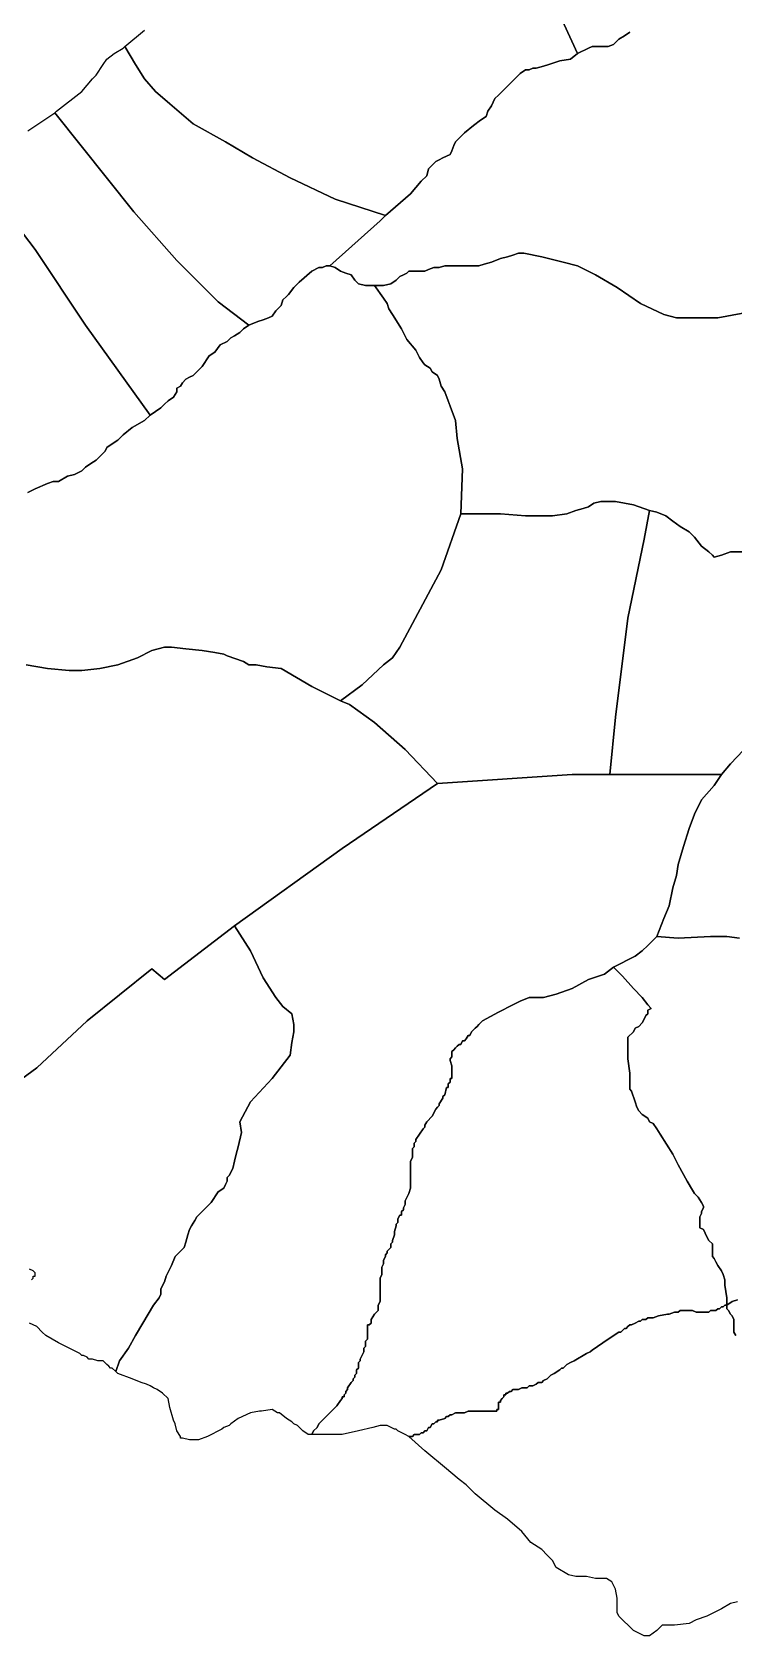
# Model space of a CAD drawing. Extents: x 20 to 266, y 22 to 174.
# Drawn here: x 103.2 to 136.3, y 21.7 to 97.2 of the extents above; entities that cross this region are included whole.
import ezdxf

# ---------------------------------------------------------------- set-up
doc = ezdxf.new("R2010")
doc.units = 0
doc.layers.add('KAREMO', color=7, linetype='CONTINUOUS')

msp = doc.modelspace()

# ---------------------------------------------------------------- linework, layer by layer
at = {"layer": 'KAREMO', "color": 2}
for points in [[(127.597718, 99.13342), (128.952438, 96.169801), (128.613761, 95.915776), (128.10574, 95.831103), (127.597718, 95.661752), (127.343708, 95.577078), (127.005027, 95.492401), (126.83569, 95.492401), (126.66635, 95.407727), (126.497009, 95.407727), (126.242999, 95.238376), (126.073658, 95.069029), (125.565637, 94.560979), (125.22696, 94.222281), (125.05762, 94.05293), (124.888279, 93.714231), (124.718939, 93.460207), (124.634269, 93.206182), (124.380258, 93.036831), (124.041577, 92.782806), (123.618226, 92.444108), (123.194879, 92.020736), (123.110209, 91.851385), (123.025539, 91.59736), (122.940868, 91.428009), (122.771528, 91.343335), (122.602188, 91.258662), (122.432847, 91.173984), (122.263507, 91.089311), (122.094166, 90.91996), (121.924826, 90.750612), (121.840156, 90.411914), (121.586149, 90.157889), (121.078128, 89.565162), (119.892748, 88.549067), (117.521986, 89.311141), (115.405235, 90.327237), (113.627165, 91.258662), (112.357115, 92.020736), (110.833055, 92.867484), (109.732346, 93.798905), (109.054985, 94.391628), (108.546963, 94.984351), (108.123616, 95.661752), (107.615595, 96.508499), (108.546963, 97.270574)], [(131.40787, 97.1859), (131.15386, 97.016549), (130.899849, 96.847198), (130.645838, 96.593173), (130.391828, 96.508499), (129.96848, 96.508499), (129.79914, 96.508499), (129.6298, 96.508499), (129.460459, 96.423826), (128.952438, 96.169801), (127.597718, 99.13342)], [(137.33477, 84.0613), (135.556699, 83.722602), (134.45599, 83.722602), (133.609292, 83.722602), (133.0166, 83.891953), (131.915891, 84.399998), (130.815179, 85.162073), (129.79914, 85.754796), (128.952438, 86.178171), (128.27508, 86.347522), (127.259038, 86.601547), (126.412339, 86.770894), (126.158329, 86.770894), (125.904318, 86.686221), (125.650308, 86.601547), (125.311627, 86.51687), (124.888279, 86.347522), (124.549599, 86.262845), (124.295588, 86.178171), (123.872237, 86.178171), (123.44889, 86.178171), (123.110209, 86.178171), (122.940868, 86.178171), (122.686858, 86.178171), (122.432847, 86.093498), (122.178837, 86.093498), (121.924826, 86.00882), (121.755489, 85.924147), (121.586149, 85.924147), (121.332138, 85.924147), (121.162798, 85.924147), (120.993457, 85.924147), (120.908787, 85.839473), (120.739447, 85.754796), (120.570106, 85.670122), (120.400766, 85.500774), (120.146755, 85.331423), (119.808078, 85.24675), (119.554068, 85.24675), (119.384727, 85.24675), (118.961376, 85.24675), (118.622695, 85.331423), (118.453355, 85.500774), (118.284018, 85.754796), (118.030008, 85.839473), (117.775997, 85.924147), (117.521986, 86.093498), (117.267976, 86.178171), (119.638738, 88.295043), (119.892748, 88.549067), (121.078128, 89.565163), (121.586149, 90.157889), (121.840156, 90.411914), (121.924826, 90.750612), (122.094166, 90.91996), (122.263507, 91.089311), (122.432847, 91.173984), (122.602188, 91.258662), (122.771528, 91.343335), (122.940868, 91.428009), (123.025539, 91.59736), (123.110209, 91.851385), (123.194879, 92.020736), (123.618226, 92.444108), (124.041577, 92.782806), (124.380258, 93.036831), (124.634269, 93.206182), (124.718939, 93.460207), (124.888279, 93.714231), (125.05762, 94.05293), (125.22696, 94.222281), (125.565637, 94.560979), (126.073658, 95.069029), (126.242999, 95.238376), (126.497009, 95.407727), (126.66635, 95.407727), (126.83569, 95.492401), (127.005027, 95.492401), (127.343708, 95.577078), (127.597718, 95.661752), (128.10574, 95.831103), (128.613761, 95.915776), (128.952438, 96.169801), (129.460459, 96.423826), (129.6298, 96.508499), (129.79914, 96.508499), (129.96848, 96.508499), (130.391828, 96.508499), (130.645838, 96.593173), (130.899849, 96.847198), (131.15386, 97.016549), (131.40787, 97.1859)], [(119.892748, 88.549067), (119.638738, 88.295043), (117.267976, 86.178171), (117.098635, 86.178171), (116.929295, 86.093498), (116.759955, 86.093498), (116.421277, 85.924147), (115.828586, 85.416097), (115.574576, 85.162072), (115.320565, 84.823374), (115.235895, 84.7387), (115.066554, 84.569349), (114.981888, 84.315325), (114.727877, 84.0613), (114.558537, 83.807275), (114.389196, 83.722602), (114.135186, 83.637928), (113.881175, 83.553251), (113.457824, 83.383903), (112.018434, 84.484676), (110.071023, 86.432196), (108.038946, 88.718415), (104.313464, 93.375533), (104.398135, 93.460207), (105.583514, 94.391628), (106.091535, 94.984351), (106.260875, 95.153702), (106.599553, 95.661752), (106.768893, 95.915776), (107.107574, 96.169801), (107.530925, 96.423826), (107.615595, 96.508499), (108.123616, 95.661752), (108.546963, 94.984351), (109.054985, 94.391628), (109.732346, 93.798905), (110.833055, 92.867484), (112.357115, 92.020736), (113.627165, 91.258662), (115.405235, 90.327237), (117.521986, 89.311141), (119.892748, 88.549067)], [(103.043415, 92.528782), (104.313464, 93.375533), (108.038946, 88.718415), (110.071023, 86.432196), (112.018434, 84.484676), (113.457824, 83.383903)], [(113.457824, 83.383903), (113.203817, 83.214552), (113.034477, 83.045201), (112.780466, 82.875854), (112.611126, 82.79118), (112.441785, 82.621829), (112.103105, 82.452478), (111.849094, 82.11378), (111.595087, 81.944429), (111.256406, 81.436383), (111.002396, 81.182358), (110.833055, 81.013007), (110.663715, 80.928333), (110.494374, 80.843656), (110.325034, 80.674309), (110.240364, 80.504958), (110.071023, 80.420284), (110.071023, 80.250933), (109.901683, 79.996908), (109.647676, 79.827561), (109.478336, 79.65821), (109.308995, 79.488859), (109.054985, 79.319512), (108.800974, 79.150161), (105.752854, 83.383903), (103.382092, 86.940245), (99.656614, 91.851385)], [(99.656614, 91.851385), (103.382092, 86.940245), (105.752854, 83.383903), (108.800974, 79.150161), (108.546963, 78.896136), (107.954276, 78.557437), (107.530925, 78.218739), (107.276914, 77.964714), (107.022904, 77.795363), (106.768893, 77.626012), (106.684223, 77.456665), (106.430216, 77.20264), (106.260875, 77.033289), (106.006865, 76.863942), (105.752854, 76.694591), (105.583514, 76.52524), (105.244833, 76.355892), (104.906152, 76.271215), (104.482805, 76.017194), (104.228794, 76.017194), (103.974784, 75.932517), (103.382092, 75.678492), (103.043415, 75.509145)], [(103.043415, 75.509145), (103.382092, 75.678492), (103.974784, 75.932517), (104.228794, 76.017194), (104.482805, 76.017194), (104.906152, 76.271215), (105.244833, 76.355892), (105.583514, 76.52524), (105.752854, 76.694591), (106.006865, 76.863942), (106.260875, 77.033289), (106.430216, 77.20264), (106.684223, 77.456665), (106.768893, 77.626012), (107.022904, 77.795363), (107.276914, 77.964714), (107.530925, 78.218739), (107.954276, 78.557437), (108.546964, 78.896136), (108.800974, 79.150161), (109.054985, 79.319512), (109.308995, 79.488859), (109.478336, 79.65821), (109.647676, 79.827561), (109.901683, 79.996908), (110.071023, 80.250933), (110.071023, 80.420284), (110.240364, 80.504958), (110.325034, 80.674309), (110.494374, 80.843656), (110.663715, 80.928333), (110.833055, 81.013007), (111.002396, 81.182358), (111.256406, 81.436383), (111.595087, 81.944429), (111.849094, 82.11378), (112.103105, 82.452478), (112.441785, 82.621829), (112.611126, 82.79118), (112.780466, 82.875854), (113.034477, 83.045201), (113.203817, 83.214552), (113.457824, 83.383903), (113.881175, 83.553251), (114.135186, 83.637928), (114.389196, 83.722602), (114.558537, 83.807275), (114.727877, 84.0613), (114.981888, 84.315325), (115.066554, 84.569349), (115.235895, 84.7387), (115.320565, 84.823374), (115.574576, 85.162072), (115.828586, 85.416097), (116.421277, 85.924147), (116.759955, 86.093498), (116.929295, 86.093498), (117.098636, 86.178171), (117.267976, 86.178171), (117.521986, 86.093498), (117.775997, 85.924147), (118.030008, 85.839473), (118.284018, 85.754796), (118.453355, 85.500774), (118.622695, 85.331423), (118.961376, 85.24675), (119.384727, 85.24675)], [(136.742082, 72.714873), (136.14939, 72.714873), (135.726039, 72.545526), (135.387362, 72.460848), (135.302692, 72.545526), (135.133352, 72.714873), (134.794671, 72.968898), (134.45599, 73.392273), (134.201979, 73.646298), (133.778629, 73.900323), (133.439951, 74.154347), (133.10127, 74.408372), (132.67792, 74.57772), (132.339239, 74.662397), (131.577211, 74.916422), (130.730509, 75.085769), (130.053151, 75.085769), (129.71447, 75.001095), (129.460459, 74.831744), (129.206449, 74.747071), (128.867768, 74.662397), (128.44442, 74.493046), (127.767059, 74.408372), (127.089697, 74.408372), (126.497009, 74.408372), (125.311627, 74.493046), (123.448889, 74.493046), (123.533556, 76.609917), (123.279549, 78.049388), (123.194879, 78.896136), (122.940868, 79.573536), (122.856198, 79.827561), (122.686858, 80.250933), (122.517517, 80.504958), (122.432847, 80.843656), (122.348177, 81.013007), (122.094166, 81.182358), (122.009496, 81.351706), (121.755489, 81.521057), (121.670819, 81.60573), (121.501479, 81.859755), (121.332138, 82.198453), (120.908787, 82.706503), (120.654777, 83.214552), (120.231426, 83.891953), (120.062089, 84.145977), (119.977419, 84.399998), (119.808078, 84.654023), (119.384727, 85.24675), (119.554068, 85.24675), (119.808078, 85.24675), (120.146755, 85.331423), (120.400766, 85.500774), (120.570106, 85.670122), (120.739447, 85.754796), (120.908787, 85.839473), (120.993457, 85.924147), (121.162798, 85.924147), (121.332138, 85.924147), (121.586149, 85.924147), (121.755489, 85.924147), (121.924826, 86.00882), (122.178837, 86.093498), (122.432847, 86.093498), (122.686858, 86.178171), (122.940868, 86.178171), (123.110209, 86.178171), (123.44889, 86.178171), (123.872237, 86.178171), (124.295588, 86.178171), (124.549599, 86.262845), (124.888279, 86.347522), (125.311627, 86.51687), (125.650308, 86.601547), (125.904318, 86.686221), (126.158329, 86.770894), (126.412339, 86.770894), (127.259038, 86.601547), (128.27508, 86.347522), (128.952438, 86.178171), (129.79914, 85.754796), (130.815179, 85.162072), (131.915891, 84.399998), (133.0166, 83.891953), (133.609292, 83.722602), (134.45599, 83.722602), (135.556699, 83.722602), (137.33477, 84.0613)], [(119.384727, 85.24675), (119.808078, 84.654023), (119.977419, 84.399998), (120.062089, 84.145977), (120.231426, 83.891953), (120.654777, 83.214552), (120.908787, 82.706503), (121.332138, 82.198453), (121.501479, 81.859755), (121.670819, 81.60573), (121.755489, 81.521057), (122.009496, 81.351706), (122.094166, 81.182358), (122.348177, 81.013007), (122.432847, 80.843656), (122.517517, 80.504958), (122.686858, 80.250933), (122.856198, 79.827561), (122.940868, 79.573536), (123.194879, 78.896136), (123.279549, 78.049388), (123.533556, 76.609917), (123.448889, 74.493046), (122.517517, 71.868125), (121.162798, 69.327882), (120.570106, 68.227109), (120.231426, 67.71906), (119.808078, 67.380362), (118.792036, 66.448936), (117.775997, 65.686862), (116.421277, 66.364263), (114.981888, 67.211011), (114.304526, 67.295684), (113.796505, 67.380362), (113.457824, 67.380362), (113.203817, 67.549709), (112.441785, 67.803734), (112.272445, 67.888411), (111.849094, 67.973085), (111.256406, 68.057758), (110.494374, 68.142436), (109.817016, 68.227109), (109.478336, 68.227109), (108.885644, 68.057758), (108.208283, 67.71906), (107.276914, 67.380362), (106.430216, 67.211011), (105.583514, 67.126337), (104.990822, 67.126337), (103.974784, 67.211011), (102.958745, 67.380362)], [(132.339239, 74.662397), (132.085228, 73.3076), (131.3232, 69.581907), (130.730509, 64.924792), (130.476498, 62.215197), (128.698427, 62.215197), (122.348177, 61.791822), (120.824117, 63.400644), (119.384727, 64.670767), (118.199348, 65.517515), (117.775997, 65.686862), (118.792036, 66.448936), (119.808078, 67.380362), (120.231426, 67.71906), (120.570106, 68.227109), (121.162798, 69.327882), (122.517517, 71.868125), (123.448889, 74.493046), (125.311627, 74.493046), (126.497009, 74.408372), (127.089697, 74.408372), (127.767059, 74.408372), (128.44442, 74.493046), (128.867768, 74.662397), (129.206449, 74.747071), (129.460459, 74.831744), (129.71447, 75.001095), (130.053151, 75.085769), (130.730509, 75.085769), (131.577211, 74.916422), (132.339239, 74.662397)], [(137.67345, 64.332069), (136.14939, 62.723247), (135.726039, 62.215197), (133.355281, 62.215197), (130.476498, 62.215197), (130.730509, 64.924792), (131.3232, 69.581907), (132.085228, 73.3076), (132.339239, 74.662397), (132.67792, 74.57772), (133.101271, 74.408372), (133.439951, 74.154348), (133.778629, 73.900323), (134.20198, 73.646298), (134.45599, 73.392273), (134.794671, 72.968898), (135.133352, 72.714873), (135.302692, 72.545526), (135.387362, 72.460848), (135.726039, 72.545526), (136.14939, 72.714873), (136.742082, 72.714873)], [(102.958745, 67.380362), (103.974784, 67.211011), (104.990822, 67.126337), (105.583514, 67.126337), (106.430216, 67.211011), (107.276914, 67.380362), (108.208283, 67.71906), (108.885644, 68.057758), (109.478336, 68.227109), (109.817016, 68.227109), (110.494374, 68.142436), (111.256406, 68.057758), (111.849094, 67.973085), (112.272445, 67.888411), (112.441785, 67.803734), (113.203817, 67.549709), (113.457824, 67.380362), (113.796505, 67.380362), (114.304526, 67.295684), (114.981888, 67.211011), (116.421277, 66.364263), (117.775997, 65.686862)], [(117.775997, 65.686862), (118.199348, 65.517515), (119.384727, 64.670767), (120.824117, 63.400644), (122.348177, 61.791822), (117.860667, 58.743529), (112.780466, 55.10251), (109.478336, 52.562266), (108.885644, 53.070316), (105.837524, 50.614746), (103.466762, 48.413201), (100.926664, 46.550354)], [(136.572741, 54.509786), (135.98005, 54.594464), (135.218022, 54.594464), (133.693962, 54.509786), (132.67792, 54.594464), (133.0166, 55.441211), (133.270611, 56.033935), (133.439951, 56.880682), (133.609292, 57.473405), (133.693962, 57.981455), (133.947969, 58.828203), (134.201979, 59.67495), (134.45599, 60.352351), (134.794671, 61.029748), (135.387362, 61.707148), (135.726039, 62.215197), (136.14939, 62.723247), (137.67345, 64.332069)], [(132.67792, 54.594464), (132.254569, 54.171088), (132.000562, 53.917063), (131.661881, 53.663039), (130.645838, 53.154989), (130.222491, 52.816291), (129.460459, 52.562266), (128.698427, 52.138894), (127.936399, 51.884869), (127.343708, 51.715518), (126.66635, 51.715518), (126.242999, 51.546167), (125.904318, 51.37682), (125.22696, 51.038121), (124.464928, 50.614746), (124.380258, 50.530072), (124.295588, 50.445395), (124.210918, 50.360721), (124.126248, 50.276047), (124.041577, 50.19137), (123.956907, 50.106696), (123.872237, 49.937345), (123.787567, 49.937345), (123.702897, 49.767998), (123.618226, 49.683324), (123.533556, 49.683324), (123.44889, 49.513973), (123.364219, 49.513973), (123.279549, 49.4293), (123.194879, 49.344622), (123.110209, 49.259949), (123.025539, 49.175275), (123.025539, 49.090598), (123.025539, 49.005924), (123.025539, 48.92125), (122.940868, 48.836573), (122.940868, 48.751899), (123.025539, 48.497875), (123.025539, 48.413201), (123.025539, 48.159176), (123.025539, 48.074502), (123.025539, 47.989825), (123.025539, 47.905151), (122.940868, 47.905151), (122.940868, 47.820478), (122.940868, 47.7358), (122.856198, 47.651127), (122.856198, 47.481776), (122.771528, 47.481776), (122.686858, 47.143077), (122.602188, 47.058404), (122.602188, 46.97373), (122.432847, 46.719705), (122.432847, 46.635028), (122.348177, 46.550354), (122.263507, 46.465681), (122.094166, 46.126979), (121.840156, 45.872954), (121.755489, 45.703606), (121.755489, 45.618933), (121.670819, 45.534255), (121.501479, 45.280231), (121.332138, 45.026206), (121.332138, 44.941532), (121.247468, 44.856859), (121.247468, 44.772181), (121.247468, 44.687508), (121.162798, 44.602834), (121.162798, 44.518157), (121.162798, 44.433483), (121.162798, 44.264136), (121.162798, 44.179458), (121.078128, 44.010111), (121.078128, 43.84076), (121.078128, 43.756086), (121.078128, 43.417384), (121.078128, 43.248037), (121.078128, 42.994012), (121.078128, 42.909338), (121.078128, 42.824661), (121.078128, 42.739987), (120.993457, 42.485963), (120.824117, 42.147264), (120.824117, 42.062587), (120.824117, 41.977913), (120.739447, 41.808566), (120.739447, 41.723889), (120.654777, 41.639215), (120.654777, 41.469864), (120.570106, 41.469864), (120.485436, 41.300516), (120.485436, 41.215839), (120.485436, 41.131165), (120.400766, 41.046492), (120.400766, 40.961814), (120.316096, 40.70779), (120.316096, 40.538442), (120.231426, 40.284418), (120.231426, 40.199744), (120.146755, 40.115067), (120.146755, 40.030393), (120.146755, 39.945719), (120.062089, 39.861042), (119.977419, 39.776368), (119.977419, 39.691695), (119.892748, 39.607017), (119.892748, 39.522344), (119.808078, 39.352993), (119.808078, 39.183645), (119.723408, 39.014294), (119.723408, 38.844947), (119.723408, 38.675596), (119.638738, 38.506245), (119.638738, 38.336897), (119.638738, 38.25222), (119.638738, 38.082873), (119.638738, 37.998195), (119.638738, 37.744174), (119.638738, 37.659497), (119.638738, 37.574823), (119.638738, 37.49015), (119.638738, 37.405472), (119.554068, 37.236125), (119.554068, 37.151448), (119.554068, 37.066774), (119.554068, 36.9821), (119.469397, 36.897423), (119.384727, 36.812749), (119.215387, 36.558724), (119.215387, 36.389377), (119.130717, 36.3047), (119.046046, 36.3047), (119.046046, 36.220026), (119.046046, 36.135352), (119.046046, 36.050675), (119.046046, 35.881328), (119.046046, 35.711977), (119.046046, 35.627303), (118.961376, 35.542626), (118.961376, 35.457952), (118.961376, 35.373278), (118.961376, 35.288601), (118.876706, 35.203927), (118.876706, 35.03458), (118.707366, 34.695878), (118.707366, 34.611204), (118.622695, 34.52653), (118.622695, 34.272506), (118.538025, 34.187829), (118.538025, 34.103155), (118.538025, 34.018481), (118.453355, 33.933804), (118.453355, 33.84913), (118.368688, 33.764456), (118.368688, 33.679783), (118.284018, 33.595105), (118.114678, 33.341081), (118.114678, 33.256407), (118.030008, 33.171733), (118.030008, 33.087056), (117.945337, 33.002382), (117.945337, 32.917709), (117.860667, 32.917709), (117.860667, 32.833031), (117.775997, 32.748358), (117.606657, 32.494333), (117.521986, 32.409659), (117.437316, 32.324985), (117.352646, 32.240308), (117.098636, 31.986284), (117.013965, 31.90161), (116.929295, 31.816936), (116.759955, 31.647585), (116.675288, 31.478234), (116.505948, 31.308887), (116.421277, 31.139536), (116.336607, 31.139536), (116.251937, 31.139536), (115.997927, 31.308887), (115.743916, 31.562911), (115.574576, 31.647585), (115.489905, 31.732259), (115.235895, 31.90161), (114.897218, 32.155634), (114.812547, 32.155634), (114.558537, 32.324985), (114.050516, 32.240308), (113.965845, 32.240308), (113.542494, 32.155634), (112.949807, 31.90161), (112.611126, 31.647585), (112.526456, 31.562911), (112.272445, 31.478234), (112.187775, 31.39356), (111.510417, 31.054862), (111.087066, 30.885511), (110.663715, 30.885511), (110.325034, 30.970188), (110.240364, 30.970188), (110.240364, 31.054862), (110.071023, 31.308887), (109.986353, 31.647585), (109.901683, 31.816936), (109.732346, 32.409659), (109.647676, 32.833031), (109.393665, 33.087056), (109.139655, 33.256407), (108.970314, 33.341081), (108.800974, 33.425758), (108.631634, 33.510432), (108.377623, 33.595105), (107.954276, 33.764456), (107.276914, 34.018481), (107.192244, 34.103155), (107.361584, 34.611204), (107.784935, 35.203927), (108.123616, 35.79665), (108.462293, 36.389377), (108.970314, 37.236125), (109.224325, 37.574823), (109.308995, 37.744174), (109.308995, 37.998195), (109.478336, 38.336897), (109.563006, 38.590922), (109.817016, 39.098971), (109.986353, 39.522344), (110.240364, 39.776368), (110.409704, 39.945719), (110.494374, 40.199744), (110.579045, 40.538442), (110.663715, 40.792467), (110.748385, 40.961814), (110.917725, 41.215839), (111.002396, 41.38519), (111.341076, 41.723889), (111.679754, 42.062587), (112.018434, 42.570636), (112.272445, 42.739987), (112.357115, 42.909338), (112.441785, 43.078686), (112.441785, 43.248037), (112.526456, 43.33271), (112.695796, 43.671409), (112.780466, 44.010111), (112.865136, 44.348809), (112.949807, 44.687508), (113.119147, 45.364908), (113.034477, 45.872954), (113.542494, 46.804379), (114.558537, 47.905151), (115.405235, 49.005924), (115.489905, 49.598647), (115.574576, 50.106696), (115.574576, 50.445395), (115.489905, 50.953444), (115.066554, 51.292143), (114.727877, 51.715518), (114.135186, 52.64694), (113.542494, 53.917063), (112.780466, 55.10251), (117.860667, 58.743529), (122.348177, 61.791822), (128.698427, 62.215197), (130.476498, 62.215197), (133.355281, 62.215197), (135.726039, 62.215197), (135.387362, 61.707148), (134.794671, 61.029748), (134.45599, 60.352351), (134.20198, 59.674951), (133.947969, 58.828203), (133.693962, 57.981455), (133.609292, 57.473406), (133.439951, 56.880682), (133.270611, 56.033935), (133.0166, 55.441211), (132.67792, 54.594464)], [(100.926664, 46.550354), (103.466762, 48.413201), (105.837524, 50.614746), (108.885644, 53.070316), (109.478336, 52.562266), (112.780466, 55.10251), (113.542494, 53.917063), (114.135186, 52.64694), (114.727877, 51.715518), (115.066554, 51.292143), (115.489905, 50.953444), (115.574576, 50.445395), (115.574576, 50.106696), (115.489905, 49.598647), (115.405235, 49.005924), (114.558537, 47.905151), (113.542494, 46.804379), (113.034477, 45.872954), (113.119147, 45.364908), (112.949807, 44.687508), (112.865136, 44.348809), (112.780466, 44.010111), (112.695796, 43.671409), (112.526456, 43.33271), (112.441785, 43.248037), (112.441785, 43.078686), (112.357115, 42.909338), (112.272445, 42.739987), (112.018434, 42.570636), (111.679754, 42.062587), (111.341076, 41.723889), (111.002396, 41.38519), (110.917725, 41.215839), (110.748385, 40.961814), (110.663715, 40.792467), (110.579045, 40.538442), (110.494374, 40.199744), (110.409704, 39.945719), (110.240364, 39.776368), (109.986353, 39.522344), (109.817016, 39.098971), (109.563006, 38.590922), (109.478336, 38.336897), (109.308995, 37.998195), (109.308995, 37.744174), (109.224325, 37.574823), (108.970314, 37.236125), (108.462293, 36.389377), (108.123616, 35.79665), (107.784935, 35.203927), (107.361584, 34.611204), (107.192244, 34.103155)], [(136.488071, 37.49015), (136.234061, 37.405472), (135.98005, 37.236125), (135.98005, 37.574823), (135.89538, 38.167546), (135.89538, 38.421571), (135.81071, 38.675596), (135.726039, 38.844947), (135.556699, 39.098971), (135.472029, 39.268319), (135.387362, 39.43767), (135.302692, 39.522344), (135.302692, 39.776368), (135.302692, 40.030393), (135.302692, 40.115067), (135.133352, 40.284418), (135.048681, 40.453769), (134.964011, 40.623116), (134.879341, 40.792467), (134.710001, 40.877141), (134.710001, 41.046492), (134.710001, 41.215839), (134.710001, 41.38519), (134.794671, 41.554541), (134.794671, 41.639215), (134.879341, 41.808566), (134.879341, 41.89324), (134.794671, 42.062587), (134.62533, 42.316612), (134.45599, 42.485963), (134.37132, 42.655314), (134.117309, 43.078686), (133.693962, 43.84076), (133.439951, 44.348809), (132.84726, 45.280231), (132.67792, 45.534255), (132.508579, 45.78828), (132.339239, 45.872954), (132.254569, 46.042305), (132.000562, 46.211656), (131.831221, 46.381003), (131.746551, 46.550354), (131.661881, 46.804379), (131.49254, 47.312428), (131.40787, 47.397102), (131.40787, 47.651127), (131.40787, 47.905151), (131.40787, 48.159176), (131.3232, 48.836573), (131.3232, 49.090598), (131.3232, 49.852672), (131.577211, 50.106696), (131.661881, 50.276047), (131.831221, 50.360721), (132.000562, 50.530072), (132.085228, 50.69942), (132.169898, 50.868771), (132.254569, 50.953444), (132.254569, 51.122795), (132.423909, 51.207469), (132.254569, 51.37682), (132.000562, 51.715518), (131.577211, 52.138894), (131.069189, 52.731617), (130.645838, 53.154989), (131.661881, 53.663039), (132.000562, 53.917063), (132.254569, 54.171088), (132.67792, 54.594464), (133.693962, 54.509786), (135.218022, 54.594464), (135.98005, 54.594464), (136.572741, 54.509786)], [(135.98005, 37.236125), (135.89538, 37.236125), (135.81071, 37.151448), (135.726039, 37.151448), (135.641369, 37.066774), (135.556699, 37.066774), (135.472029, 36.9821), (135.302692, 36.9821), (135.218022, 36.9821), (135.133352, 36.897423), (135.048681, 36.897423), (134.964011, 36.897423), (134.879341, 36.897423), (134.794671, 36.897423), (134.710001, 36.897423), (134.54066, 36.897423), (134.37132, 36.9821), (134.28665, 36.9821), (134.117309, 36.9821), (133.947969, 36.9821), (133.863299, 36.9821), (133.778629, 36.9821), (133.693962, 36.897423), (133.609292, 36.897423), (133.524621, 36.897423), (133.270611, 36.812749), (133.185941, 36.812749), (132.76259, 36.728075), (132.508579, 36.643398), (132.339239, 36.643398), (132.254569, 36.643398), (132.169898, 36.558724), (132.085228, 36.558724), (132.000562, 36.558724), (131.915891, 36.474051), (131.831221, 36.474051), (131.661881, 36.389377), (131.49254, 36.3047), (131.40787, 36.3047), (131.3232, 36.220026), (131.23853, 36.135352), (131.15386, 36.135352), (130.984519, 35.966001), (130.899849, 35.966001), (130.391828, 35.627303), (130.137821, 35.457952), (129.88381, 35.288601), (129.6298, 35.119254), (129.545129, 35.03458), (129.375789, 34.949903), (128.783098, 34.611204), (128.613761, 34.52653), (128.44442, 34.441853), (128.27508, 34.272506), (128.19041, 34.272506), (128.10574, 34.187828), (127.851729, 34.018481), (127.682389, 33.933804), (127.597718, 33.84913), (127.513048, 33.764456), (127.343708, 33.679783), (127.259038, 33.595105), (127.089697, 33.595105), (127.005027, 33.510432), (126.83569, 33.425758), (126.66635, 33.425758), (126.58168, 33.341081), (126.412339, 33.341081), (126.327669, 33.341081), (126.158329, 33.256407), (126.073658, 33.256407), (125.904318, 33.256407), (125.819648, 33.171733), (125.734978, 33.171733), (125.650308, 33.087056), (125.565637, 33.087056), (125.565637, 33.002382), (125.480967, 33.002382), (125.480967, 32.917709), (125.396297, 32.833031), (125.311627, 32.748358), (125.311627, 32.663684), (125.22696, 32.663684), (125.22696, 32.579007), (125.22696, 32.494333), (125.22696, 32.409659), (125.22696, 32.324985), (125.14229, 32.324985), (125.14229, 32.240308), (125.05762, 32.240308), (124.972949, 32.240308), (124.888279, 32.240308), (124.803609, 32.240308), (124.718939, 32.240308), (124.634269, 32.240308), (124.464928, 32.240308), (124.295588, 32.240308), (124.126248, 32.240308), (124.041577, 32.240308), (123.787567, 32.240308), (123.618226, 32.155634), (123.44889, 32.155634), (123.364219, 32.155634), (123.279549, 32.155634), (123.194879, 32.155634), (123.025539, 32.070961), (122.940868, 32.070961), (122.856198, 31.986283), (122.771528, 31.986283), (122.686858, 31.90161), (122.432847, 31.816936), (122.348177, 31.816936), (122.348177, 31.732259), (122.263507, 31.732259), (122.178837, 31.647585), (122.094166, 31.647585), (122.009496, 31.478234), (121.924826, 31.478234), (121.840156, 31.308887), (121.755489, 31.308887), (121.670819, 31.224213), (121.586149, 31.224213), (121.501479, 31.139536), (121.416808, 31.139536), (121.247468, 31.139536), (121.162798, 31.054862), (120.993457, 31.054862), (120.824117, 31.139536), (120.485436, 31.308887), (120.400766, 31.39356), (120.316096, 31.39356), (119.977419, 31.562911), (119.638738, 31.562911), (119.300057, 31.478234), (118.622695, 31.308887), (117.860667, 31.139536), (116.929295, 31.139536), (116.505948, 31.139536), (116.421277, 31.139536), (116.505948, 31.308887), (116.675288, 31.478234), (116.759955, 31.647585), (116.929295, 31.816936), (117.013965, 31.90161), (117.098636, 31.986283), (117.352646, 32.240308), (117.437316, 32.324985), (117.521986, 32.409659), (117.606657, 32.494333), (117.775997, 32.748358), (117.860667, 32.833031), (117.860667, 32.917709), (117.945337, 32.917709), (117.945337, 33.002382), (118.030008, 33.087056), (118.030008, 33.171733), (118.114678, 33.256407), (118.114678, 33.341081), (118.284018, 33.595105), (118.368688, 33.679783), (118.368688, 33.764456), (118.453355, 33.84913), (118.453355, 33.933804), (118.538025, 34.018481), (118.538025, 34.103155), (118.538025, 34.187828), (118.622695, 34.272506), (118.622695, 34.52653), (118.707366, 34.611204), (118.707366, 34.695878), (118.876706, 35.03458), (118.876706, 35.203927), (118.961376, 35.288601), (118.961376, 35.373278), (118.961376, 35.457952), (118.961376, 35.542626), (119.046046, 35.627303), (119.046046, 35.711977), (119.046046, 35.881328), (119.046046, 36.050675), (119.046046, 36.135352), (119.046046, 36.220026), (119.046046, 36.3047), (119.130717, 36.3047), (119.215387, 36.389377), (119.215387, 36.558724), (119.384727, 36.812749), (119.469397, 36.897423), (119.554068, 36.9821), (119.554068, 37.066774), (119.554068, 37.151448), (119.554068, 37.236125), (119.638738, 37.405472), (119.638738, 37.49015), (119.638738, 37.574823), (119.638738, 37.659497), (119.638738, 37.744174), (119.638738, 37.998195), (119.638738, 38.082873), (119.638738, 38.25222), (119.638738, 38.336897), (119.638738, 38.506245), (119.723408, 38.675596), (119.723408, 38.844947), (119.723408, 39.014294), (119.808078, 39.183645), (119.808078, 39.352993), (119.892748, 39.522344), (119.892748, 39.607017), (119.977419, 39.691695), (119.977419, 39.776368), (120.062089, 39.861042), (120.146755, 39.945719), (120.146755, 40.030393), (120.146755, 40.115067), (120.231426, 40.199744), (120.231426, 40.284418), (120.316096, 40.538442), (120.316096, 40.70779), (120.400766, 40.961814), (120.400766, 41.046492), (120.485436, 41.131165), (120.485436, 41.215839), (120.485436, 41.300516), (120.570106, 41.469864), (120.654777, 41.469864), (120.654777, 41.639215), (120.739447, 41.723889), (120.739447, 41.808566), (120.824117, 41.977913), (120.824117, 42.062587), (120.824117, 42.147264), (120.993457, 42.485963), (121.078128, 42.739987), (121.078128, 42.824661), (121.078128, 42.909338), (121.078128, 42.994012), (121.078128, 43.248037), (121.078128, 43.417384), (121.078128, 43.756086), (121.078128, 43.84076), (121.078128, 44.010111), (121.162798, 44.179458), (121.162798, 44.264136), (121.162798, 44.433483), (121.162798, 44.518157), (121.162798, 44.602834), (121.247468, 44.687508), (121.247468, 44.772181), (121.247468, 44.856859), (121.332138, 44.941532), (121.332138, 45.026206), (121.501479, 45.280231), (121.670819, 45.534255), (121.755489, 45.618933), (121.755489, 45.703606), (121.840156, 45.872954), (122.094166, 46.126979), (122.263507, 46.465681), (122.348177, 46.550354), (122.432847, 46.635028), (122.432847, 46.719705), (122.602188, 46.97373), (122.602188, 47.058404), (122.686858, 47.143077), (122.771528, 47.481776), (122.856198, 47.481776), (122.856198, 47.651127), (122.940868, 47.7358), (122.940868, 47.820478), (122.940868, 47.905151), (123.025539, 47.905151), (123.025539, 47.989825), (123.025539, 48.074502), (123.025539, 48.159176), (123.025539, 48.413201), (123.025539, 48.497875), (122.940868, 48.751899), (122.940868, 48.836573), (123.025539, 48.92125), (123.025539, 49.005924), (123.025539, 49.090598), (123.025539, 49.175275), (123.110209, 49.259949), (123.194879, 49.344622), (123.279549, 49.4293), (123.364219, 49.513973), (123.44889, 49.513973), (123.533556, 49.683324), (123.618226, 49.683324), (123.702897, 49.767998), (123.787567, 49.937345), (123.872237, 49.937345), (123.956907, 50.106696), (124.041577, 50.19137), (124.126248, 50.276047), (124.210918, 50.360721), (124.295588, 50.445395), (124.380258, 50.530072), (124.464928, 50.614746), (125.22696, 51.038121), (125.904318, 51.37682), (126.242999, 51.546167), (126.66635, 51.715518), (127.343708, 51.715518), (127.936399, 51.884869), (128.698427, 52.138894), (129.460459, 52.562266), (130.222491, 52.816291), (130.645838, 53.154989), (131.069189, 52.731617), (131.577211, 52.138894), (132.000561, 51.715518), (132.254569, 51.37682), (132.423909, 51.207469), (132.254569, 51.122795), (132.254569, 50.953444), (132.169898, 50.86877), (132.085228, 50.69942), (132.000561, 50.530072), (131.831221, 50.360721), (131.661881, 50.276047), (131.577211, 50.106696), (131.3232, 49.852672), (131.3232, 49.090598), (131.3232, 48.836573), (131.40787, 48.159176), (131.40787, 47.905151), (131.40787, 47.651127), (131.40787, 47.397102), (131.49254, 47.312428), (131.661881, 46.804379), (131.746551, 46.550354), (131.831221, 46.381003), (132.000561, 46.211656), (132.254569, 46.042305), (132.339239, 45.872954), (132.508579, 45.78828), (132.67792, 45.534255), (132.84726, 45.280231), (133.439951, 44.348809), (133.693962, 43.84076), (134.117309, 43.078686), (134.37132, 42.655314), (134.45599, 42.485963), (134.62533, 42.316612), (134.794671, 42.062587), (134.879341, 41.89324), (134.879341, 41.808566), (134.794671, 41.639215), (134.794671, 41.554541), (134.710001, 41.38519), (134.710001, 41.215839), (134.710001, 41.046492), (134.710001, 40.877141), (134.879341, 40.792467), (134.964011, 40.623116), (135.048681, 40.453769), (135.133352, 40.284418), (135.302692, 40.115067), (135.302692, 40.030393), (135.302692, 39.776368), (135.302692, 39.522344), (135.387362, 39.43767), (135.472029, 39.268319), (135.556699, 39.098971), (135.726039, 38.844947), (135.81071, 38.675596), (135.89538, 38.421571), (135.89538, 38.167546), (135.98005, 37.574823), (135.98005, 37.236125)], [(103.212752, 38.421571), (103.297422, 38.506245), (103.297422, 38.590922), (103.382092, 38.590922), (103.382092, 38.675596), (103.382092, 38.760269), (103.297422, 38.844947), (103.128082, 38.92962)], [(136.488071, 23.264777), (136.14939, 23.180103), (135.726039, 22.926079), (135.048681, 22.58738), (134.54066, 22.418029), (134.201979, 22.248678), (133.524621, 22.164005), (132.93193, 22.164005), (132.67792, 21.90998), (132.339239, 21.655955), (132.085228, 21.655955), (131.577211, 21.90998), (130.899849, 22.58738), (130.815179, 22.756728), (130.815179, 22.926079), (130.815179, 23.434128), (130.730509, 23.8575), (130.561168, 24.196202), (130.307161, 24.36555), (129.79914, 24.36555), (129.375789, 24.450227), (129.291119, 24.450227), (128.867768, 24.450227), (128.529091, 24.534901), (127.936399, 24.873599), (127.767059, 25.212298), (127.513048, 25.466322), (127.259038, 25.720347), (126.75102, 26.059045), (126.327669, 26.567095), (125.650308, 27.159821), (125.05762, 27.583193), (124.126248, 28.345268), (123.702897, 28.76864), (123.364219, 29.022664), (123.279549, 29.107342), (122.771528, 29.530714), (121.755489, 30.377462), (120.993457, 31.054862), (121.162798, 31.054862), (121.247468, 31.139536), (121.416808, 31.139536), (121.501479, 31.139536), (121.586149, 31.224213), (121.670819, 31.224213), (121.755489, 31.308887), (121.840156, 31.308887), (121.924826, 31.478234), (122.009496, 31.478234), (122.094166, 31.647585), (122.178837, 31.647585), (122.263507, 31.732259), (122.348177, 31.732259), (122.348177, 31.816936), (122.432847, 31.816936), (122.686858, 31.90161), (122.771528, 31.986283), (122.856198, 31.986283), (122.940868, 32.070961), (123.025539, 32.070961), (123.194879, 32.155634), (123.279549, 32.155634), (123.364219, 32.155634), (123.448889, 32.155634), (123.618226, 32.155634), (123.787567, 32.240308), (124.041577, 32.240308), (124.126248, 32.240308), (124.295588, 32.240308), (124.464928, 32.240308), (124.634269, 32.240308), (124.718939, 32.240308), (124.803609, 32.240308), (124.888279, 32.240308), (124.972949, 32.240308), (125.05762, 32.240308), (125.14229, 32.240308), (125.14229, 32.324985), (125.22696, 32.324985), (125.22696, 32.409659), (125.22696, 32.494333), (125.22696, 32.579007), (125.22696, 32.663684), (125.311627, 32.663684), (125.311627, 32.748358), (125.396297, 32.833031), (125.480967, 32.917709), (125.480967, 33.002382), (125.565637, 33.002382), (125.565637, 33.087056), (125.650307, 33.087056), (125.734978, 33.171733), (125.819648, 33.171733), (125.904318, 33.256407), (126.073658, 33.256407), (126.158329, 33.256407), (126.327669, 33.341081), (126.412339, 33.341081), (126.58168, 33.341081), (126.66635, 33.425758), (126.83569, 33.425758), (127.005027, 33.510432), (127.089697, 33.595105), (127.259038, 33.595105), (127.343708, 33.679783), (127.513048, 33.764456), (127.597718, 33.84913), (127.682389, 33.933804), (127.851729, 34.018481), (128.10574, 34.187828), (128.19041, 34.272506), (128.27508, 34.272506), (128.44442, 34.441853), (128.613761, 34.52653), (128.783098, 34.611204), (129.375789, 34.949903), (129.545129, 35.03458), (129.6298, 35.119254), (129.88381, 35.288601), (130.137821, 35.457952), (130.391828, 35.627303), (130.899849, 35.966001), (130.984519, 35.966001), (131.15386, 36.135352), (131.23853, 36.135352), (131.3232, 36.220026), (131.40787, 36.3047), (131.49254, 36.3047), (131.661881, 36.389377), (131.831221, 36.474051), (131.915891, 36.474051), (132.000561, 36.558724), (132.085228, 36.558724), (132.169898, 36.558724), (132.254569, 36.643398), (132.339239, 36.643398), (132.508579, 36.643398), (132.76259, 36.728075), (133.185941, 36.812749), (133.270611, 36.812749), (133.524621, 36.897423), (133.609292, 36.897423), (133.693962, 36.897423), (133.778629, 36.9821), (133.863299, 36.9821), (133.947969, 36.9821), (134.117309, 36.9821), (134.28665, 36.9821), (134.37132, 36.9821), (134.54066, 36.897423), (134.710001, 36.897423), (134.794671, 36.897423), (134.879341, 36.897423), (134.964011, 36.897423), (135.048681, 36.897423), (135.133352, 36.897423), (135.218022, 36.9821), (135.302692, 36.9821), (135.472029, 36.9821), (135.556699, 37.066774), (135.641369, 37.066774), (135.726039, 37.151448), (135.81071, 37.151448), (135.89538, 37.236125), (135.98005, 37.236125), (135.98005, 37.066774), (136.06472, 36.9821), (136.14939, 36.812749), (136.234061, 36.728075), (136.318731, 36.558724), (136.318731, 36.3047), (136.318731, 36.220026), (136.318731, 36.050675), (136.318731, 35.966001), (136.403401, 35.79665)], [(136.403401, 35.79665), (136.318731, 35.966001), (136.318731, 36.050675), (136.318731, 36.220026), (136.318731, 36.3047), (136.318731, 36.558724), (136.234061, 36.728075), (136.14939, 36.812749), (136.06472, 36.9821), (135.98005, 37.066774), (135.98005, 37.236125), (136.234061, 37.405472), (136.488071, 37.49015)], [(107.192244, 34.103155), (107.022904, 34.272506), (106.938233, 34.272506), (106.853563, 34.357179), (106.768893, 34.441853), (106.599553, 34.611204), (106.514882, 34.611204), (106.345546, 34.611204), (106.091535, 34.695878), (105.922195, 34.695878), (105.837524, 34.780555), (105.668184, 34.865229), (105.583514, 34.865229), (105.498844, 34.949903), (104.990822, 35.203927), (104.482805, 35.457952), (103.890113, 35.79665), (103.720773, 35.966001), (103.466762, 36.220026), (103.128082, 36.389377)]]:
    msp.add_lwpolyline(points, dxfattribs=at)

doc.saveas('drawing.dxf')
